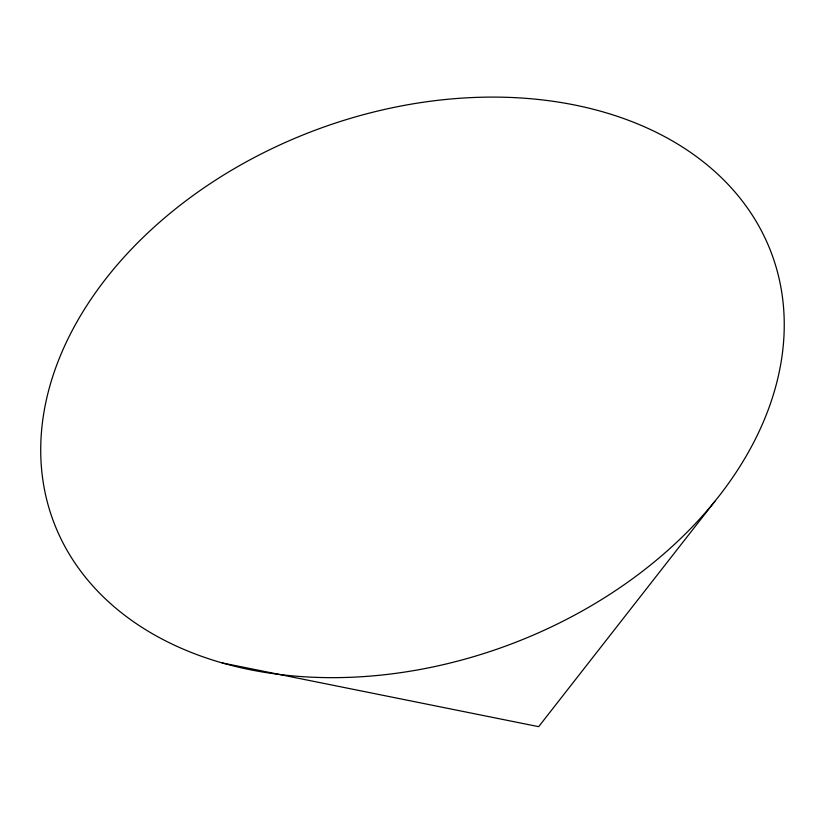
<?xml version="1.0" encoding="UTF-8"?>
<svg xmlns="http://www.w3.org/2000/svg" width="825" height="825" viewBox="0 0 825 825"><rect width="100%" height="100%" fill="white"/><g stroke="black" fill="none" stroke-linecap="round" stroke-linejoin="round"><path stroke-width="1.24" d="M714.893 501.291L538.663 726.67L222.224 662.939M300.95 676.552A383.233 274.962 -20.4 0 0 775.376 264.691A383.233 274.962 -20.4 0 0 161.123 220.883A383.233 274.962 -20.4 0 0 300.95 676.552"/></g></svg>
